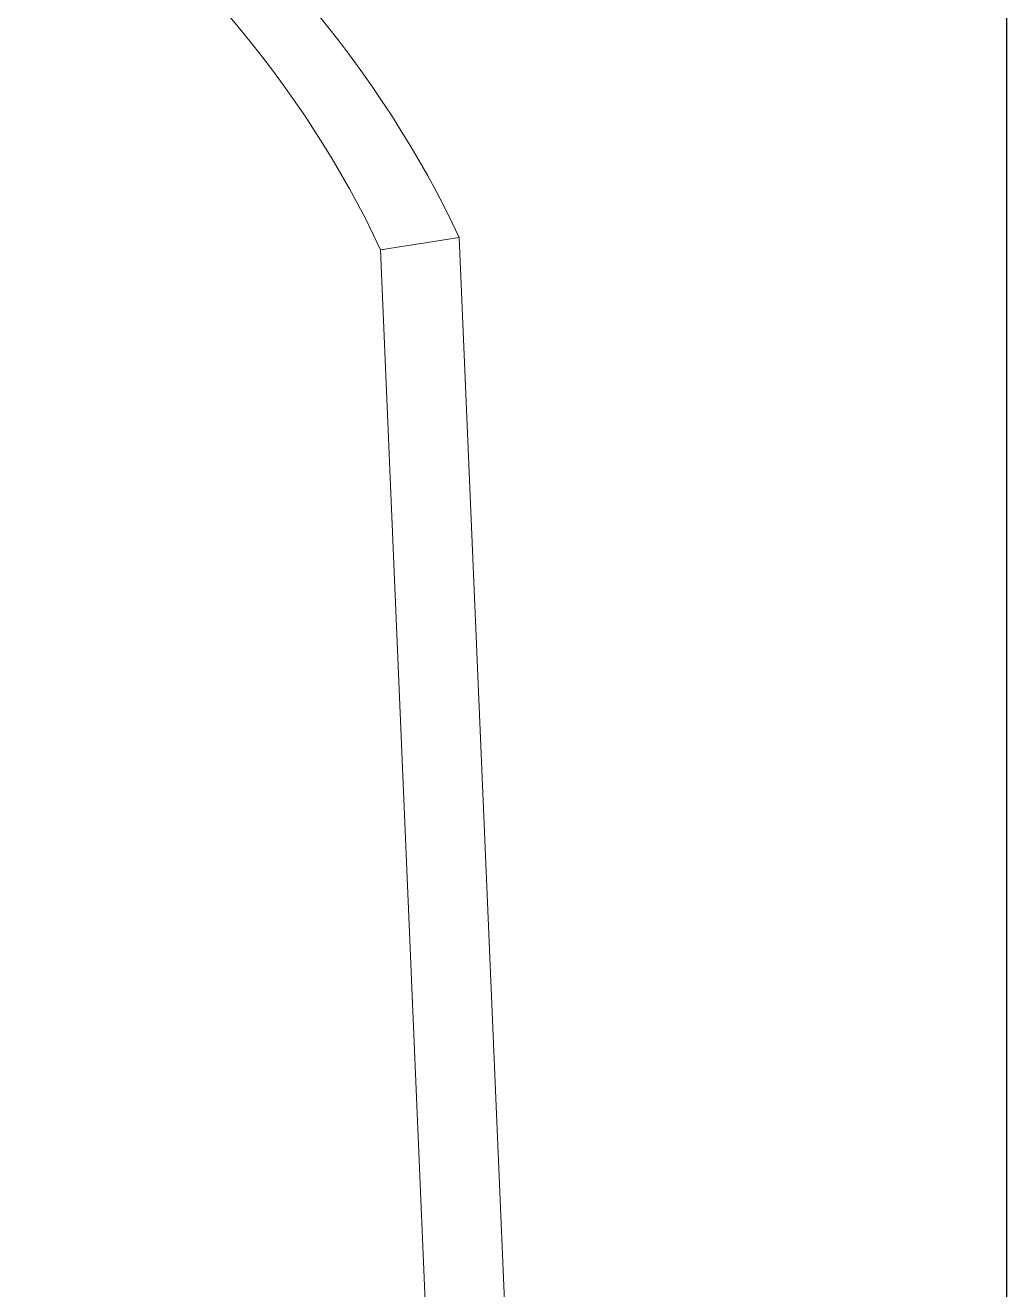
# Model space of a CAD drawing. Header units: millimetres. Extents: x -133 to 8217, y -787 to 7844.
# Drawn here: x 7167 to 8217, y 5138 to 6491 of the extents above; entities that cross this region are included whole.
import ezdxf

# ---------------------------------------------------------------- set-up
doc = ezdxf.new("R2010")
doc.units = ezdxf.units.MM
doc.header["$MEASUREMENT"] = 0
doc.layers.add('00_pen 0.20', color=4, linetype='Continuous')
doc.layers.add('00_PEN_Dimensions&Text', color=1, linetype='Continuous')

msp = doc.modelspace()

# ---------------------------------------------------------------- linework, layer by layer
at = {"layer": '00_pen 0.20', "lineweight": 15}
for p, q in [((7631.4, 6263.7), (7547.4, 6250.7)), ((7703.9, 4560.2), (7631.4, 6263.7)), ((7547.4, 6250.7), (7619.8, 4547.2))]:
    msp.add_line(p, q, dxfattribs=at)
at = {"layer": '00_pen 0.20', "lineweight": 15, "flags": 128}
for points in [[(7382.4, 6504.4), (7395.1, 6489.1), (7407.6, 6473.8), (7419.8, 6458.3), (7431.6, 6442.8), (7443.1, 6427.2), (7454.2, 6411.5), (7465.1, 6395.7), (7475.6, 6379.9), (7485.7, 6364), (7495.5, 6348), (7505, 6331.9), (7514.2, 6315.8), (7523, 6299.6), (7531.5, 6283.4), (7539.6, 6267.1), (7547.4, 6250.7)], [(7478.2, 6505.3), (7490.7, 6489.8), (7502.9, 6474.1), (7514.8, 6458.3), (7526.3, 6442.5), (7537.5, 6426.6), (7548.4, 6410.6), (7559, 6394.6), (7569.2, 6378.4), (7579.1, 6362.2), (7588.7, 6346), (7597.9, 6329.7), (7606.8, 6313.3), (7615.4, 6296.8), (7623.6, 6280.3), (7631.4, 6263.7)]]:
    msp.add_lwpolyline(points, dxfattribs=at)
at = {"layer": '00_PEN_Dimensions&Text'}
msp.add_lwpolyline([(-133.1, 1624.5), (8217.4, 1624.5), (8217.4, 7844.3), (-133.1, 7844.3)], close=True, dxfattribs=at)

doc.saveas('drawing.dxf')
